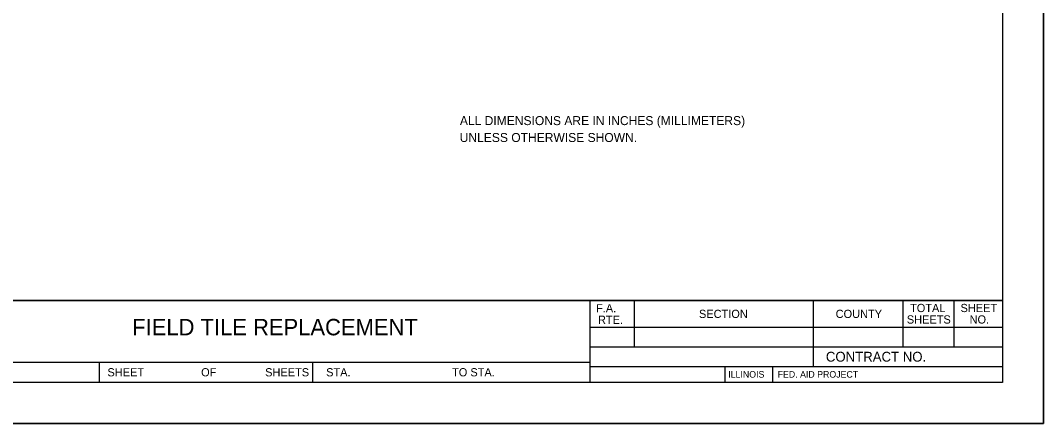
# Model space of a CAD drawing. Extents: x 81993 to 82736, y 61402 to 62018.
# Drawn here: x 82486.4 to 82735.6, y 61578.3 to 61676.6 of the extents above; entities that cross this region are included whole.
import ezdxf

# ---------------------------------------------------------------- set-up
doc = ezdxf.new("R2010")
doc.units = 0
for name, color, linetype in [('Level 48', 7, 'Continuous'), ('Sheets_50 Reference Boundary', 7, 'Continuous'), ('Sheets_General Details', 7, 'Continuous'), ('Sheets_Printer Plotting Border', 7, 'Continuous')]:
    doc.layers.add(name, color=color, linetype=linetype)

msp = doc.modelspace()

# ---------------------------------------------------------------- linework, layer by layer
at = {"layer": 'Level 48'}
msp.add_lwpolyline([(82055.58, 62018.3), (82735.58, 62018.3), (82735.58, 61578.3), (82055.58, 61578.3)], close=True, dxfattribs=at)
at = {"layer": 'Sheets_50 Reference Boundary'}
msp.add_lwpolyline([(82095.58, 62008.29), (82725.58, 62008.29), (82725.58, 61608.3), (82095.58, 61608.3)], close=True, dxfattribs=at)
at = {"layer": 'Sheets_General Details'}
for p, q in [((82735.58, 61578.3), (82735.58, 62018.3)), ((82095.58, 61608.3), (82725.58, 61608.3)), ((82625.07, 61608.3), (82625.07, 61588.3)), ((82635.87, 61608.3), (82635.87, 61596.99)), ((82679.47, 61608.3), (82679.47, 61592.19)), ((82701.31, 61608.3), (82701.31, 61596.99)), ((82713.73, 61608.3), (82713.73, 61596.99)), ((82625.07, 61601.79), (82725.58, 61601.79)), ((82625.07, 61596.99), (82725.58, 61596.99)), ((82471.07, 61593.3), (82625.07, 61593.3)), ((82505.58, 61593.3), (82505.58, 61588.3)), ((82557.58, 61593.3), (82557.58, 61588.3)), ((82625.07, 61592.19), (82725.58, 61592.19)), ((82658.01, 61592.19), (82658.01, 61588.3)), ((82669.61, 61592.19), (82669.61, 61588.3)), ((82735.58, 61578.3), (82055.58, 61578.3))]:
    msp.add_line(p, q, dxfattribs=at)
msp.add_lwpolyline([(82095.58, 62008.3), (82725.58, 62008.3), (82725.58, 61588.3), (82095.58, 61588.3)], close=True, dxfattribs=at)
at = {"layer": 'Sheets_Printer Plotting Border'}
msp.add_lwpolyline([(82055.58, 61578.3), (82735.58, 61578.3), (82735.58, 62018.3), (82055.58, 62018.3)], close=True, dxfattribs=at)

# ---------------------------------------------------------------- texts
at = {"layer": 'Sheets_General Details'}
for s, height, p in [('ALL DIMENSIONS ARE IN INCHES (MILLIMETERS)', 2.1945, (82593.45, 61651.05)), ('UNLESS OTHERWISE SHOWN.', 2.1945, (82593.41, 61646.93)), ('F.A.  ', 2, (82626.61, 61605.4)), ('SECTION', 2, (82651.67, 61604.04)), ('COUNTY', 2, (82684.96, 61604.04)), ('TOTAL', 2, (82703.08, 61605.47)), ('SHEET', 2, (82715.37, 61605.47)), ('FIELD TILE REPLACEMENT', 4, (82513.65, 61599.81)), ('RTE.', 2, (82627.08, 61602.6)), ('SHEETS', 2, (82702.29, 61602.67)), ('NO.', 2, (82717.58, 61602.67)), ('CONTRACT NO.      ', 2.4, (82682.58, 61593.39)), ('SHEET', 2, (82507.62, 61589.8)), ('OF', 2, (82530.44, 61589.8)), ('SHEETS', 2, (82546.03, 61589.8)), ('STA.', 2, (82560.88, 61589.8)), ('TO STA.', 2, (82591.55, 61589.8)), ('ILLINOIS', 1.6, (82658.8, 61589.49)), ('FED. AID PROJECT', 1.6, (82670.83, 61589.49))]:
    msp.add_text(s, height=height, dxfattribs=at).set_placement(p)

doc.saveas('drawing.dxf')
